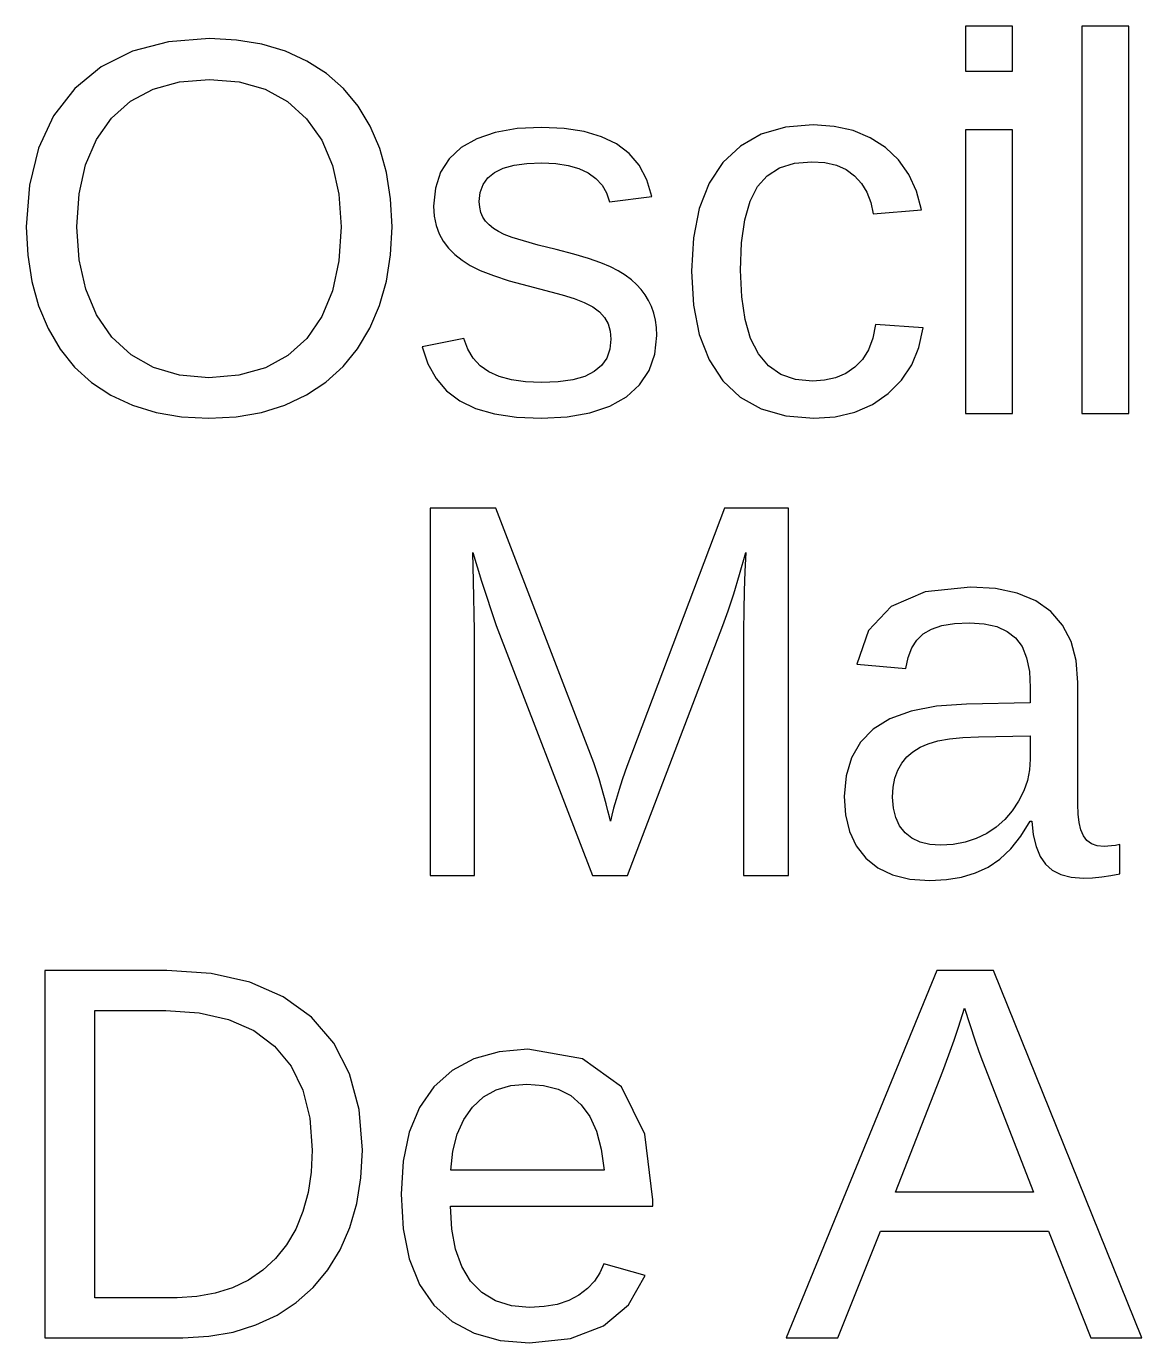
# Model space of a CAD drawing. Header units: metres. Extents: x 0.7 to 77.3, y -14.9 to 22.
# Drawn here: x 0.66 to 29.61, y -12.13 to 22.05 of the extents above; entities that cross this region are included whole.
import ezdxf

# ---------------------------------------------------------------- set-up
doc = ezdxf.new("R2010")
doc.units = ezdxf.units.M

msp = doc.modelspace()

# ---------------------------------------------------------------- linework, layer by layer
for p, q in [((26.2583, 22.048), (25.0373, 22.048)), ((25.0373, 22.048), (25.0373, 20.882)), ((26.2583, 20.882), (26.2583, 22.048)), ((29.277, 22.048), (28.057, 22.048)), ((28.057, 22.048), (28.057, 12)), ((29.277, 12), (29.277, 22.048)), ((4.35306, 21.647), (3.41724, 21.4042)), ((5.41199, 21.728), (4.35306, 21.647)), ((6.11774, 21.6917), (5.41199, 21.728)), ((6.77499, 21.5827), (6.11774, 21.6917)), ((7.38374, 21.4012), (6.77499, 21.5827)), ((3.41724, 21.4042), (2.60455, 20.9996)), ((7.94398, 21.147), (7.38374, 21.4012)), ((2.60455, 20.9996), (1.91499, 20.433)), ((8.44887, 20.8235), (7.94398, 21.147)), ((25.0373, 20.882), (26.2583, 20.882)), ((3.95474, 20.4182), (4.63667, 20.6071)), ((4.63667, 20.6071), (5.41199, 20.67)), ((5.41199, 20.67), (6.18092, 20.6062)), ((6.18092, 20.6062), (6.85774, 20.415)), ((8.89049, 20.4342), (8.44887, 20.8235)), ((1.91499, 20.433), (1.36549, 19.7229)), ((3.36618, 20.1036), (3.95474, 20.4182)), ((6.85774, 20.415), (7.44243, 20.0962)), ((9.26886, 19.979), (8.89049, 20.4342)), ((2.87099, 19.663), (3.36618, 20.1036)), ((7.44243, 20.0962), (7.935, 19.65)), ((9.584, 19.458), (9.26886, 19.979)), ((1.36549, 19.7229), (0.972992, 18.8875)), ((2.47856, 19.1094), (2.87099, 19.663)), ((7.935, 19.65), (8.32611, 19.0919)), ((21.0851, 19.488), (20.3663, 19.4271)), ((21.6261, 19.4512), (21.0851, 19.488)), ((9.83206, 18.8789), (9.584, 19.458)), ((12.832, 19.2932), (12.3494, 19.1298)), ((13.3969, 19.3913), (12.832, 19.2932)), ((14.0438, 19.424), (13.3969, 19.3913)), ((14.6224, 19.3972), (14.0438, 19.424)), ((15.1383, 19.317), (14.6224, 19.3972)), ((15.5914, 19.1832), (15.1383, 19.317)), ((15.9818, 18.996), (15.5914, 19.1832)), ((19.7361, 19.2445), (19.1943, 18.9401)), ((20.3663, 19.4271), (19.7361, 19.2445)), ((22.119, 19.341), (21.6261, 19.4512)), ((22.564, 19.1572), (22.119, 19.341)), ((22.961, 18.9), (22.564, 19.1572)), ((26.2583, 19.36), (25.0373, 19.36)), ((25.0373, 19.36), (25.0373, 12)), ((26.2583, 12), (26.2583, 19.36)), ((0.972992, 18.8875), (0.737488, 17.9269)), ((2.19824, 18.4545), (2.47856, 19.1094)), ((8.32611, 19.0919), (8.6055, 18.4377)), ((10.0092, 18.2497), (9.83206, 18.8789)), ((11.9488, 18.901), (11.6347, 18.6097)), ((12.3494, 19.1298), (11.9488, 18.901)), ((16.3083, 18.7503), (15.9818, 18.996)), ((19.1943, 18.9401), (18.741, 18.514)), ((23.2994, 18.5782), (22.961, 18.9)), ((11.6347, 18.6097), (11.4103, 18.259)), ((13.3198, 18.4397), (13.6545, 18.4864)), ((13.6545, 18.4864), (14.0438, 18.502)), ((14.0438, 18.502), (14.4007, 18.4857)), ((14.4007, 18.4857), (14.7195, 18.4367)), ((16.5688, 18.4402), (16.3083, 18.7503)), ((18.741, 18.514), (18.3836, 17.9721)), ((20.2088, 18.3707), (20.5962, 18.4917)), ((20.5962, 18.4917), (21.051, 18.532)), ((21.051, 18.532), (21.3895, 18.5092)), ((21.3895, 18.5092), (21.6868, 18.4407)), ((23.5683, 18.201), (23.2994, 18.5782)), ((2.03006, 17.6984), (2.19824, 18.4545)), ((8.6055, 18.4377), (8.77312, 17.6874)), ((10.1156, 17.5704), (10.0092, 18.2497)), ((11.4103, 18.259), (11.2757, 17.8487)), ((12.6405, 18.113), (12.8138, 18.253)), ((12.8138, 18.253), (13.0396, 18.3619)), ((13.0396, 18.3619), (13.3198, 18.4397)), ((14.7195, 18.4367), (15.0002, 18.3552)), ((15.0002, 18.3552), (15.2428, 18.241)), ((15.2428, 18.241), (15.4452, 18.0962)), ((16.7633, 18.0658), (16.5688, 18.4402)), ((19.636, 17.887), (19.8887, 18.1692)), ((19.8887, 18.1692), (20.2088, 18.3707)), ((21.6868, 18.4407), (21.943, 18.3267)), ((21.943, 18.3267), (22.1581, 18.167)), ((22.1581, 18.167), (22.3347, 17.9691)), ((23.7679, 17.7682), (23.5683, 18.201)), ((0.737488, 17.9269), (0.658997, 16.841)), ((11.2757, 17.8487), (11.2308, 17.379)), ((12.4426, 17.737), (12.5168, 17.941)), ((12.5168, 17.941), (12.6405, 18.113)), ((15.4452, 18.0962), (15.6046, 17.923)), ((15.6046, 17.923), (15.7207, 17.7212)), ((16.8918, 17.627), (16.7633, 18.0658)), ((18.3836, 17.9721), (18.1283, 17.3202)), ((19.4449, 17.5093), (19.636, 17.887)), ((22.3347, 17.9691), (22.4745, 17.7392)), ((1.974, 16.841), (2.03006, 17.6984)), ((8.77312, 17.6874), (8.82899, 16.841)), ((10.151, 16.841), (10.1156, 17.5704)), ((12.4178, 17.501), (12.4426, 17.737)), ((12.428, 17.3527), (12.4178, 17.501)), ((15.7207, 17.7212), (15.7938, 17.491)), ((15.7938, 17.491), (16.8918, 17.627)), ((19.3083, 17.0212), (19.4449, 17.5093)), ((22.4745, 17.7392), (22.5777, 17.4776)), ((22.5777, 17.4776), (22.644, 17.184)), ((23.898, 17.28), (23.7679, 17.7682)), ((11.2308, 17.379), (11.2466, 17.1196)), ((11.2466, 17.1196), (11.2938, 16.8812)), ((12.4585, 17.2177), (12.428, 17.3527)), ((12.5095, 17.0962), (12.4585, 17.2177)), ((12.5808, 16.988), (12.5095, 17.0962)), ((18.1283, 17.3202), (17.9751, 16.5585)), ((22.644, 17.184), (23.898, 17.28)), ((0.658997, 16.841), (0.694183, 16.1101)), ((2.03069, 15.9861), (1.974, 16.841)), ((8.82899, 16.841), (8.77356, 15.9584)), ((10.1151, 16.1133), (10.151, 16.841)), ((11.2938, 16.8812), (11.3725, 16.6641)), ((12.6726, 16.8907), (12.5808, 16.988)), ((12.784, 16.801), (12.6726, 16.8907)), ((12.9151, 16.7188), (12.784, 16.801)), ((19.2264, 16.4228), (19.3083, 17.0212)), ((11.3725, 16.6641), (11.4828, 16.468)), ((11.4828, 16.468), (11.6214, 16.2894)), ((13.0658, 16.644), (12.9151, 16.7188)), ((13.2706, 16.5662), (13.0658, 16.644)), ((13.5638, 16.475), (13.2706, 16.5662)), ((13.9455, 16.3702), (13.5638, 16.475)), ((17.9751, 16.5585), (17.924, 15.687)), ((19.1991, 15.714), (19.2264, 16.4228)), ((0.694183, 16.1101), (0.799744, 15.4262)), ((10.0075, 15.4322), (10.1151, 16.1133)), ((11.6214, 16.2894), (11.784, 16.1247)), ((11.784, 16.1247), (11.9709, 15.9739)), ((14.4158, 16.252), (13.9455, 16.3702)), ((14.8696, 16.1328), (14.4158, 16.252)), ((15.2551, 16.0182), (14.8696, 16.1328)), ((2.20074, 15.2242), (2.03069, 15.9861)), ((8.77356, 15.9584), (8.60724, 15.1817)), ((11.9709, 15.9739), (12.1818, 15.837)), ((12.1818, 15.837), (12.4434, 15.7064)), ((15.5721, 15.9083), (15.2551, 16.0182)), ((15.8208, 15.803), (15.5721, 15.9083)), ((16.0245, 15.6977), (15.8208, 15.803)), ((0.799744, 15.4262), (0.975677, 14.7896)), ((9.82812, 14.7978), (10.0075, 15.4322)), ((12.4434, 15.7064), (12.7813, 15.5745)), ((12.7813, 15.5745), (13.1954, 15.4414)), ((13.1954, 15.4414), (13.6858, 15.307)), ((16.2056, 15.5867), (16.0245, 15.6977)), ((16.364, 15.4702), (16.2056, 15.5867)), ((16.4998, 15.348), (16.364, 15.4702)), ((17.924, 15.687), (17.9749, 14.8093)), ((19.228, 15.0281), (19.1991, 15.714)), ((2.48418, 14.5556), (2.20074, 15.2242)), ((8.60724, 15.1817), (8.33005, 14.5109)), ((13.6858, 15.307), (14.5658, 15.077)), ((14.5658, 15.077), (14.8772, 14.9836)), ((16.6172, 15.2182), (16.4998, 15.348)), ((16.7206, 15.0787), (16.6172, 15.2182)), ((16.8097, 14.9297), (16.7206, 15.0787)), ((0.975677, 14.7896), (1.22198, 14.2)), ((9.577, 14.21), (9.82812, 14.7978)), ((14.8772, 14.9836), (15.1425, 14.8782)), ((15.1425, 14.8782), (15.3617, 14.761)), ((15.3617, 14.761), (15.5348, 14.632)), ((16.8848, 14.771), (16.8097, 14.9297)), ((16.9447, 14.6017), (16.8848, 14.771)), ((17.9749, 14.8093), (18.1275, 14.0432)), ((19.315, 14.4372), (19.228, 15.0281)), ((2.881, 13.98), (2.48418, 14.5556)), ((8.33005, 14.5109), (7.94199, 13.946)), ((15.5348, 14.632), (15.666, 14.4869)), ((15.666, 14.4869), (15.7598, 14.3215)), ((16.9875, 14.421), (16.9447, 14.6017)), ((17.0132, 14.2287), (16.9875, 14.421)), ((19.4601, 13.9416), (19.315, 14.4372)), ((1.22198, 14.2), (1.53555, 13.6674)), ((9.25925, 13.6787), (9.577, 14.21)), ((15.7598, 14.3215), (15.816, 14.1359)), ((15.816, 14.1359), (15.8348, 13.93)), ((16.9726, 13.5381), (17.0218, 14.025)), ((17.0218, 14.025), (17.0132, 14.2287)), ((18.1275, 14.0432), (18.3819, 13.3888)), ((22.705, 14.304), (22.6324, 13.9542)), ((23.939, 14.222), (22.705, 14.304)), ((23.8288, 13.7131), (23.939, 14.222)), ((3.37843, 13.5175), (2.881, 13.98)), ((7.94199, 13.946), (7.45074, 13.4984)), ((8.879, 13.2127), (9.25925, 13.6787)), ((12.0158, 13.941), (10.9378, 13.731)), ((10.9378, 13.731), (11.0829, 13.2841)), ((12.1152, 13.6657), (12.0158, 13.941)), ((15.8348, 13.93), (15.8077, 13.6656)), ((19.663, 13.541), (19.4601, 13.9416)), ((22.6324, 13.9542), (22.5175, 13.6527)), ((23.6411, 13.2582), (23.8288, 13.7131)), ((1.53555, 13.6674), (1.91225, 13.2015)), ((3.96375, 13.1872), (3.37843, 13.5175)), ((7.45074, 13.4984), (6.86299, 13.1787)), ((12.2565, 13.4297), (12.1152, 13.6657)), ((12.4397, 13.2332), (12.2565, 13.4297)), ((15.7263, 13.4362), (15.5907, 13.2421)), ((15.8077, 13.6656), (15.7263, 13.4362)), ((16.825, 13.1102), (16.9726, 13.5381)), ((18.3819, 13.3888), (18.7381, 12.846)), ((19.925, 13.2321), (19.663, 13.541)), ((22.3604, 13.3997), (22.161, 13.195)), ((22.5175, 13.6527), (22.3604, 13.3997)), ((1.91225, 13.2015), (2.35205, 12.8024)), ((4.63693, 12.9891), (3.96375, 13.1872)), ((5.39799, 12.923), (4.63693, 12.9891)), ((6.17874, 12.9869), (5.39799, 12.923)), ((6.86299, 13.1787), (6.17874, 12.9869)), ((8.43625, 12.8122), (8.879, 13.2127)), ((11.0829, 13.2841), (11.293, 12.9005)), ((12.6648, 13.076), (12.4397, 13.2332)), ((12.9347, 12.9557), (12.6648, 13.076)), ((15.4008, 13.083), (15.1524, 12.9596)), ((15.5907, 13.2421), (15.4008, 13.083)), ((16.5791, 12.7416), (16.825, 13.1102)), ((20.246, 13.0115), (19.925, 13.2321)), ((20.6261, 12.8791), (20.246, 13.0115)), ((21.9276, 13.0375), (21.6671, 12.925)), ((22.161, 13.195), (21.9276, 13.0375)), ((23.3758, 12.8576), (23.6411, 13.2582)), ((2.35205, 12.8024), (2.855, 12.47)), ((7.931, 12.477), (8.43625, 12.8122)), ((11.293, 12.9005), (11.5684, 12.5801)), ((13.2523, 12.8697), (12.9347, 12.9557)), ((13.6177, 12.8182), (13.2523, 12.8697)), ((14.0308, 12.801), (13.6177, 12.8182)), ((14.4674, 12.8186), (14.0308, 12.801)), ((14.8413, 12.8715), (14.4674, 12.8186)), ((15.1524, 12.9596), (14.8413, 12.8715)), ((16.2348, 12.432), (16.5791, 12.7416)), ((18.7381, 12.846), (19.1908, 12.4199)), ((21.065, 12.835), (20.6261, 12.8791)), ((21.3795, 12.8575), (21.065, 12.835)), ((21.6671, 12.925), (21.3795, 12.8575)), ((23.0331, 12.511), (23.3758, 12.8576)), ((2.855, 12.47), (3.41518, 12.2084)), ((7.3703, 12.2123), (7.931, 12.477)), ((11.5684, 12.5801), (11.9088, 12.323)), ((11.9088, 12.323), (12.3212, 12.1257)), ((15.8019, 12.187), (16.2348, 12.432)), ((19.1908, 12.4199), (19.735, 12.1155)), ((22.626, 12.2314), (23.0331, 12.511)), ((3.41518, 12.2084), (4.02574, 12.0215)), ((4.02574, 12.0215), (4.68668, 11.9094)), ((6.10381, 11.9098), (6.76125, 12.0232)), ((6.76125, 12.0232), (7.3703, 12.2123)), ((12.3212, 12.1257), (12.8123, 11.9848)), ((12.8123, 11.9848), (13.3822, 11.9002)), ((14.6999, 11.907), (15.2903, 12.012)), ((15.2903, 12.012), (15.8019, 12.187)), ((19.735, 12.1155), (20.3708, 11.9329)), ((21.6585, 11.9119), (22.1678, 12.0317)), ((22.1678, 12.0317), (22.626, 12.2314)), ((25.0373, 12), (26.2583, 12)), ((28.057, 12), (29.277, 12)), ((4.68668, 11.9094), (5.39799, 11.872)), ((5.39799, 11.872), (6.10381, 11.9098)), ((13.3822, 11.9002), (14.0308, 11.872)), ((14.0308, 11.872), (14.6999, 11.907)), ((20.3708, 11.9329), (21.0981, 11.872)), ((21.0981, 11.872), (21.6585, 11.9119)), ((12.843, 9.536), (11.141, 9.536)), ((11.141, 9.536), (11.141, 0)), ((15.391, 2.92599), (12.843, 9.536)), ((18.781, 9.536), (16.2434, 2.82944)), ((20.443, 9.536), (18.781, 9.536)), ((20.443, 0), (20.443, 9.536)), ((12.267, 7.63899), (12.247, 8.39)), ((12.247, 8.39), (12.471, 7.646)), ((19.1747, 7.81743), (19.337, 8.39)), ((19.337, 8.39), (19.3103, 7.89787)), ((19.3103, 7.89787), (19.2912, 7.39549)), ((12.294, 6.35999), (12.267, 7.63899)), ((12.471, 7.646), (12.851, 6.495)), ((19.021, 7.31075), (19.1747, 7.81743)), ((18.8757, 6.86993), (19.021, 7.31075)), ((19.2912, 7.39549), (19.2798, 6.88287)), ((23.9932, 7.36324), (23.1101, 6.989)), ((25.1668, 7.48799), (23.9932, 7.36324)), ((25.817, 7.4483), (25.1668, 7.48799)), ((26.3813, 7.32924), (25.817, 7.4483)), ((26.86, 7.1308), (26.3813, 7.32924)), ((18.739, 6.495), (18.8757, 6.86993)), ((19.2798, 6.88287), (19.276, 6.35999)), ((23.1101, 6.989), (22.5177, 6.36525)), ((27.2528, 6.853), (26.86, 7.1308)), ((27.5595, 6.50006), (27.2528, 6.853)), ((12.851, 6.495), (15.357, 0)), ((16.267, 0), (18.739, 6.495)), ((24.4273, 6.48849), (24.7555, 6.54137)), ((24.7555, 6.54137), (25.1398, 6.55899)), ((25.1398, 6.55899), (25.5211, 6.53468)), ((25.5211, 6.53468), (25.8478, 6.46175)), ((27.7786, 6.07625), (27.5595, 6.50006)), ((12.294, 0), (12.294, 6.35999)), ((19.276, 6.35999), (19.276, 0)), ((22.5177, 6.36525), (22.2159, 5.49199)), ((23.7715, 6.11493), (23.9398, 6.27699)), ((23.9398, 6.27699), (24.1555, 6.40036)), ((24.1555, 6.40036), (24.4273, 6.48849)), ((25.8478, 6.46175), (26.1201, 6.34018)), ((26.1201, 6.34018), (26.3378, 6.17)), ((26.3378, 6.17), (26.505, 5.94398)), ((23.547, 5.66443), (23.6406, 5.91074)), ((23.6406, 5.91074), (23.7715, 6.11493)), ((26.505, 5.94398), (26.6243, 5.65399)), ((27.91, 5.58156), (27.7786, 6.07625)), ((22.2159, 5.49199), (23.4908, 5.37599)), ((23.4908, 5.37599), (23.547, 5.66443)), ((26.6243, 5.65399), (26.696, 5.29999)), ((27.9538, 5.01599), (27.91, 5.58156)), ((26.696, 5.29999), (26.7198, 4.88199)), ((26.7198, 4.88199), (26.7198, 4.48)), ((27.9538, 1.851), (27.9538, 5.01599)), ((25.0668, 4.45299), (24.2875, 4.39693)), ((26.7198, 4.48), (25.0668, 4.45299)), ((23.6233, 4.26974), (23.0745, 4.07143)), ((24.2875, 4.39693), (23.6233, 4.26974)), ((22.6408, 3.80199), (22.3123, 3.46399)), ((23.0745, 4.07143), (22.6408, 3.80199)), ((22.3123, 3.46399), (22.0776, 3.06)), ((23.8578, 3.32993), (24.0678, 3.422)), ((24.0678, 3.422), (24.317, 3.49419)), ((24.317, 3.49419), (24.6186, 3.54774)), ((24.6186, 3.54774), (24.9725, 3.58269)), ((24.9725, 3.58269), (25.3788, 3.599)), ((25.3788, 3.599), (26.7198, 3.62599)), ((26.7198, 3.62599), (26.7198, 3.02299)), ((23.3828, 2.92099), (23.5153, 3.07944)), ((23.5153, 3.07944), (23.6736, 3.21574)), ((23.6736, 3.21574), (23.8578, 3.32993)), ((15.4583, 2.72287), (15.391, 2.92599)), ((16.2434, 2.82944), (16.1917, 2.68175)), ((22.0776, 3.06), (21.9368, 2.59)), ((23.2043, 2.53024), (23.2787, 2.7388)), ((23.2787, 2.7388), (23.3828, 2.92099)), ((26.7009, 2.74387), (26.6441, 2.46849)), ((26.7198, 3.02299), (26.7009, 2.74387)), ((15.5242, 2.5125), (15.4583, 2.72287)), ((15.5888, 2.29486), (15.5242, 2.5125)), ((16.1259, 2.48293), (16.046, 2.23299)), ((16.1917, 2.68175), (16.1259, 2.48293)), ((21.9368, 2.59), (21.8898, 2.05399)), ((23.1597, 2.2953), (23.2043, 2.53024)), ((26.6441, 2.46849), (26.5494, 2.19687)), ((15.7097, 1.8578), (15.5888, 2.29486)), ((16.046, 2.23299), (15.9669, 1.97499)), ((21.8898, 2.05399), (21.9247, 1.57306)), ((23.1448, 2.034), (23.1597, 2.2953)), ((26.5494, 2.19687), (26.4168, 1.92899)), ((15.7567, 1.67725), (15.7097, 1.8578)), ((15.9027, 1.752), (15.8534, 1.564)), ((15.9669, 1.97499), (15.9027, 1.752)), ((23.165, 1.75249), (23.1448, 2.034)), ((23.2256, 1.50499), (23.165, 1.75249)), ((26.4168, 1.92899), (26.2515, 1.67719)), ((27.9628, 1.59581), (27.9538, 1.851)), ((15.7932, 1.52831), (15.7567, 1.67725)), ((15.819, 1.411), (15.7932, 1.52831)), ((15.8534, 1.564), (15.819, 1.411)), ((21.9247, 1.57306), (22.0291, 1.14624)), ((23.3265, 1.29149), (23.2256, 1.50499)), ((26.0583, 1.45374), (25.8375, 1.25868)), ((26.2515, 1.67719), (26.0583, 1.45374)), ((26.4747, 1.02274), (26.7188, 1.41299)), ((26.7188, 1.41299), (26.7598, 1.41299)), ((26.7598, 1.41299), (26.7971, 1.05724)), ((27.9896, 1.37424), (27.9628, 1.59581)), ((28.0343, 1.18631), (27.9896, 1.37424)), ((22.0291, 1.14624), (22.2032, 0.77356)), ((23.4678, 1.112), (23.3265, 1.29149)), ((23.647, 0.969803), (23.4678, 1.112)), ((25.5888, 1.092), (25.3175, 0.958557)), ((25.8375, 1.25868), (25.5888, 1.092)), ((26.7971, 1.05724), (26.8678, 0.751999)), ((28.0968, 1.032), (28.0343, 1.18631)), ((28.1845, 0.911682), (28.0968, 1.032)), ((22.2032, 0.77356), (22.4468, 0.454987)), ((23.8606, 0.86824), (23.647, 0.969803)), ((24.1085, 0.807312), (23.8606, 0.86824)), ((24.3908, 0.786987), (24.1085, 0.807312)), ((24.7185, 0.806061), (24.3908, 0.786987)), ((25.0273, 0.863235), (24.7185, 0.806061)), ((25.3175, 0.958557), (25.0273, 0.863235)), ((25.9287, 0.426743), (26.2113, 0.693985)), ((26.2113, 0.693985), (26.4747, 1.02274)), ((26.8678, 0.751999), (26.9721, 0.497238)), ((28.3043, 0.825745), (28.1845, 0.911682)), ((28.4565, 0.774185), (28.3043, 0.825745)), ((28.6408, 0.756989), (28.4565, 0.774185)), ((28.7323, 0.759933), (28.6408, 0.756989)), ((28.8296, 0.768738), (28.7323, 0.759933)), ((28.9328, 0.783432), (28.8296, 0.768738)), ((29.0418, 0.803986), (28.9328, 0.783432)), ((29.0418, 0.044998), (29.0418, 0.803986)), ((22.4468, 0.454987), (22.7603, 0.199936)), ((25.6268, 0.220993), (25.9287, 0.426743)), ((26.9721, 0.497238), (27.1098, 0.292999)), ((11.141, 0), (12.294, 0)), ((15.357, 0), (16.267, 0)), ((19.276, 0), (20.443, 0)), ((22.7603, 0.199936), (23.1426, 0.017746)), ((23.1426, 0.017746), (23.5938, -0.091553)), ((24.9376, -0.040741), (25.299, 0.068298)), ((25.299, 0.068298), (25.6268, 0.220993)), ((27.1098, 0.292999), (27.2875, 0.13681)), ((27.2875, 0.13681), (27.5113, 0.025238)), ((27.5113, 0.025238), (27.7815, -0.041687)), ((28.8096, -0.002686), (29.0418, 0.044998)), ((23.5938, -0.091553), (24.1138, -0.127991)), ((24.1138, -0.127991), (24.5425, -0.106186)), ((24.5425, -0.106186), (24.9376, -0.040741)), ((27.7815, -0.041687), (28.0978, -0.063995)), ((28.0978, -0.063995), (28.3376, -0.057175)), ((28.3376, -0.057175), (28.5748, -0.036743)), ((28.5748, -0.036743), (28.8096, -0.002686)), ((4.30699, -2.464), (1.14099, -2.464)), ((1.14099, -2.464), (1.14099, -12)), ((5.45355, -2.53995), (4.30699, -2.464)), ((6.46124, -2.76776), (5.45355, -2.53995)), ((24.2924, -2.464), (20.3844, -12)), ((25.7644, -2.464), (24.2924, -2.464)), ((29.6104, -12), (25.7644, -2.464)), ((7.33005, -3.14745), (6.46124, -2.76776)), ((8.06, -3.679), (7.33005, -3.14745)), ((2.43599, -10.962), (2.43599, -3.50201)), ((2.43599, -3.50201), (4.27899, -3.50201)), ((4.27899, -3.50201), (5.14893, -3.56013)), ((5.14893, -3.56013), (5.90974, -3.73451)), ((5.90974, -3.73451), (6.56143, -4.02513)), ((8.63837, -4.35057), (8.06, -3.679)), ((24.8552, -3.93294), (25.0114, -3.44101)), ((25.0114, -3.44101), (25.2904, -4.29288)), ((6.56143, -4.02513), (7.10399, -4.43201)), ((24.7397, -4.27477), (24.8552, -3.93294)), ((7.10399, -4.43201), (7.53099, -4.94963)), ((9.0515, -5.15025), (8.63837, -4.35057)), ((24.6037, -4.65645), (24.7397, -4.27477)), ((25.2904, -4.29288), (25.3854, -4.56551)), ((12.2747, -4.75476), (11.7111, -5.0582)), ((12.9296, -4.57269), (12.2747, -4.75476)), ((13.6759, -4.51201), (12.9296, -4.57269)), ((15.0948, -4.75632), (13.6759, -4.51201)), ((16.1082, -5.48926), (15.0948, -4.75632)), ((24.4474, -5.078), (24.6037, -4.65645)), ((25.3854, -4.56551), (25.4804, -4.82288)), ((7.53099, -4.94963), (7.836, -5.57251)), ((11.7111, -5.0582), (11.2389, -5.483)), ((23.2234, -8.22401), (24.4474, -5.078)), ((25.4804, -4.82288), (26.8064, -8.22401)), ((9.29936, -6.07806), (9.0515, -5.15025)), ((12.8564, -5.563), (13.2326, -5.45126)), ((13.2326, -5.45126), (13.6549, -5.414)), ((13.6549, -5.414), (14.0876, -5.44745)), ((14.0876, -5.44745), (14.4667, -5.54776)), ((7.836, -5.57251), (8.019, -6.30063)), ((11.2389, -5.483), (10.8658, -6.02107)), ((12.2429, -6.01001), (12.5266, -5.74925)), ((12.5266, -5.74925), (12.8564, -5.563)), ((14.4667, -5.54776), (14.7921, -5.71495)), ((14.7921, -5.71495), (15.0639, -5.94901)), ((16.7162, -6.71082), (16.1082, -5.48926)), ((9.38199, -7.134), (9.29936, -6.07806)), ((10.8658, -6.02107), (10.5992, -6.66525)), ((12.0124, -6.33588), (12.2429, -6.01001)), ((15.0639, -5.94901), (15.2851, -6.25545)), ((8.019, -6.30063), (8.07999, -7.134)), ((11.8419, -6.71751), (12.0124, -6.33588)), ((15.2851, -6.25545), (15.4577, -6.64076)), ((10.5992, -6.66525), (10.4393, -7.41557)), ((11.7314, -7.15488), (11.8419, -6.71751)), ((15.4577, -6.64076), (15.5816, -7.10495)), ((16.9189, -8.42101), (16.7162, -6.71082)), ((8.07999, -7.134), (8.05318, -7.70306)), ((9.34587, -7.84851), (9.38199, -7.134)), ((11.6809, -7.64801), (11.7314, -7.15488)), ((15.5816, -7.10495), (15.6569, -7.64801)), ((10.4393, -7.41557), (10.3859, -8.272)), ((8.05318, -7.70306), (7.97275, -8.23326)), ((9.23749, -8.51701), (9.34587, -7.84851)), ((15.6569, -7.64801), (11.6809, -7.64801)), ((7.97275, -8.23326), (7.83868, -8.72456)), ((9.05687, -9.13951), (9.23749, -8.51701)), ((10.3859, -8.272), (10.4393, -9.1705)), ((16.9189, -8.58401), (16.9189, -8.42101)), ((26.8064, -8.22401), (23.2234, -8.22401)), ((7.83868, -8.72456), (7.65099, -9.177)), ((11.7007, -9.17807), (11.6679, -8.58401)), ((11.6679, -8.58401), (16.9189, -8.58401)), ((7.65099, -9.177), (7.4138, -9.5842)), ((8.80399, -9.716), (9.05687, -9.13951)), ((10.4393, -9.1705), (10.5992, -9.951)), ((11.7989, -9.70026), (11.7007, -9.17807)), ((21.7274, -12), (22.8284, -9.23401)), ((22.8284, -9.23401), (27.1934, -9.23401)), ((27.1934, -9.23401), (28.2884, -12)), ((7.4138, -9.5842), (7.13025, -9.94075)), ((8.48531, -10.2367), (8.80399, -9.716)), ((11.9627, -10.1506), (11.7989, -9.70026)), ((6.80031, -10.2467), (6.424, -10.502)), ((7.13025, -9.94075), (6.80031, -10.2467)), ((8.10625, -10.6928), (8.48531, -10.2367)), ((10.5992, -9.951), (10.8658, -10.6135)), ((12.1919, -10.529), (11.9627, -10.1506)), ((15.6509, -10.08), (15.5466, -10.3149)), ((16.7219, -10.386), (15.6509, -10.08)), ((6.424, -10.502), (6.00856, -10.7033)), ((12.4846, -10.8283), (12.1919, -10.529)), ((15.4034, -10.5285), (15.2216, -10.7209)), ((15.5466, -10.3149), (15.4034, -10.5285)), ((16.2874, -11.1481), (16.7219, -10.386)), ((5.08206, -10.9333), (4.571, -10.962)), ((5.56125, -10.847), (5.08206, -10.9333)), ((6.00856, -10.7033), (5.56125, -10.847)), ((7.66681, -11.0842), (8.10625, -10.6928)), ((10.8658, -10.6135), (11.2389, -11.158)), ((12.8374, -11.042), (12.4846, -10.8283)), ((15.0009, -10.892), (14.7411, -11.0324)), ((15.2216, -10.7209), (15.0009, -10.892)), ((4.571, -10.962), (2.43599, -10.962)), ((7.16699, -11.411), (7.66681, -11.0842)), ((11.2389, -11.158), (11.7141, -11.5824)), ((13.2506, -11.1703), (12.8374, -11.042)), ((13.7239, -11.213), (13.2506, -11.1703)), ((14.1026, -11.1929), (13.7239, -11.213)), ((14.4417, -11.1328), (14.1026, -11.1929)), ((14.7411, -11.0324), (14.4417, -11.1328)), ((15.6429, -11.6925), (16.2874, -11.1481)), ((6.61662, -11.6687), (7.16699, -11.411)), ((11.7141, -11.5824), (12.2867, -11.8855)), ((5.39362, -11.9632), (6.0255, -11.8528)), ((6.0255, -11.8528), (6.61662, -11.6687)), ((12.2867, -11.8855), (12.9566, -12.0674)), ((14.7884, -12.0191), (15.6429, -11.6925)), ((1.14099, -12), (4.72099, -12)), ((4.72099, -12), (5.39362, -11.9632)), ((12.9566, -12.0674), (13.7239, -12.128)), ((13.7239, -12.128), (14.7884, -12.0191)), ((20.3844, -12), (21.7274, -12)), ((28.2884, -12), (29.6104, -12))]:
    msp.add_line(p, q)

doc.saveas('drawing.dxf')
